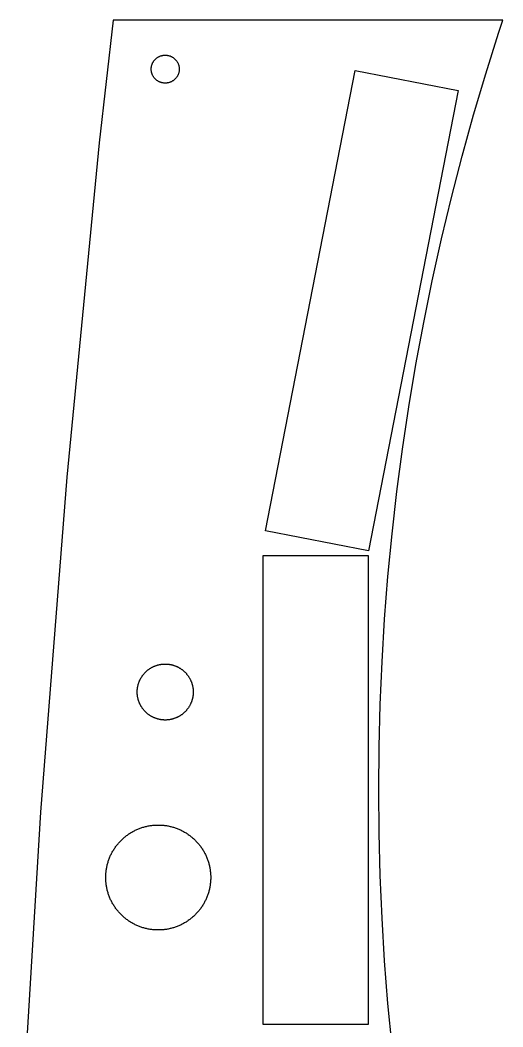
# Model space of a CAD drawing. Header units: metres. Extents: x 0 to 272, y 0 to 710.
# Drawn here: x 7.5 to 145.5, y 422.3 to 710 of the extents above; entities that cross this region are included whole.
import ezdxf

# ---------------------------------------------------------------- set-up
doc = ezdxf.new("R2010")
doc.units = ezdxf.units.M

msp = doc.modelspace()

# ---------------------------------------------------------------- linework, layer by layer
for p, q in [((34.128, 710), (30.1296, 674.907)), ((145.494, 710), (34.128, 710)), ((144.26, 706.312), (145.494, 710)), ((140.587, 694.66), (144.26, 706.312)), ((46.4288, 699.064), (46.5374, 699.152)), ((46.5374, 699.152), (46.6488, 699.236)), ((46.6488, 699.236), (46.7632, 699.316)), ((46.7632, 699.316), (46.8803, 699.392)), ((46.8803, 699.392), (47, 699.464)), ((47, 699.464), (47.1221, 699.532)), ((47.1221, 699.532), (47.2465, 699.595)), ((47.2465, 699.595), (47.373, 699.654)), ((47.373, 699.654), (47.5016, 699.709)), ((47.5016, 699.709), (47.6319, 699.759)), ((47.6319, 699.759), (47.7639, 699.804)), ((47.7639, 699.804), (47.8974, 699.845)), ((47.8974, 699.845), (48.0323, 699.881)), ((48.0323, 699.881), (48.1684, 699.913)), ((48.1684, 699.913), (48.3054, 699.939)), ((48.3054, 699.939), (48.4433, 699.961)), ((48.4433, 699.961), (48.5819, 699.978)), ((48.5819, 699.978), (48.721, 699.99)), ((48.721, 699.99), (48.8604, 699.998)), ((48.8604, 699.998), (49, 700)), ((49, 700), (49.1396, 699.998)), ((49.1396, 699.998), (49.279, 699.99)), ((49.279, 699.99), (49.4181, 699.978)), ((49.4181, 699.978), (49.5567, 699.961)), ((49.5567, 699.961), (49.6946, 699.939)), ((49.6946, 699.939), (49.8316, 699.913)), ((49.8316, 699.913), (49.9677, 699.881)), ((49.9677, 699.881), (50.1025, 699.845)), ((50.1025, 699.845), (50.2361, 699.804)), ((50.2361, 699.804), (50.3681, 699.759)), ((50.3681, 699.759), (50.4984, 699.709)), ((50.4984, 699.709), (50.6269, 699.654)), ((50.6269, 699.654), (50.7535, 699.595)), ((50.7535, 699.595), (50.8779, 699.532)), ((50.8779, 699.532), (51, 699.464)), ((51, 699.464), (51.1197, 699.392)), ((51.1197, 699.392), (51.2368, 699.316)), ((51.2368, 699.316), (51.3511, 699.236)), ((51.3511, 699.236), (51.4626, 699.152)), ((51.4626, 699.152), (51.5711, 699.064)), ((45.0024, 696.14), (45.0097, 696.279)), ((45.0097, 696.279), (45.0219, 696.418)), ((45.0219, 696.418), (45.0389, 696.557)), ((45.0389, 696.557), (45.0608, 696.695)), ((45.0608, 696.695), (45.0874, 696.832)), ((45.0874, 696.832), (45.1188, 696.968)), ((45.1188, 696.968), (45.155, 697.103)), ((45.155, 697.103), (45.1958, 697.236)), ((45.1958, 697.236), (45.2412, 697.368)), ((45.2412, 697.368), (45.2913, 697.498)), ((45.2913, 697.498), (45.3458, 697.627)), ((45.3458, 697.627), (45.4048, 697.753)), ((45.4048, 697.753), (45.4682, 697.878)), ((45.4682, 697.878), (45.5359, 698)), ((45.5359, 698), (45.6078, 698.12)), ((45.6078, 698.12), (45.6838, 698.237)), ((45.6838, 698.237), (45.7639, 698.351)), ((45.7639, 698.351), (45.8479, 698.463)), ((45.8479, 698.463), (45.9358, 698.571)), ((45.9358, 698.571), (46.0274, 698.677)), ((46.0274, 698.677), (46.1226, 698.779)), ((46.1226, 698.779), (46.2214, 698.877)), ((46.2214, 698.877), (46.3235, 698.973)), ((46.3235, 698.973), (46.4288, 699.064)), ((51.5711, 699.064), (51.6765, 698.973)), ((51.6765, 698.973), (51.7786, 698.877)), ((51.7786, 698.877), (51.8773, 698.779)), ((51.8773, 698.779), (51.9726, 698.677)), ((51.9726, 698.677), (52.0642, 698.571)), ((52.0642, 698.571), (52.152, 698.463)), ((52.152, 698.463), (52.2361, 698.351)), ((52.2361, 698.351), (52.3161, 698.237)), ((52.3161, 698.237), (52.3922, 698.12)), ((52.3922, 698.12), (52.4641, 698)), ((52.4641, 698), (52.5318, 697.878)), ((52.5318, 697.878), (52.5952, 697.753)), ((52.5952, 697.753), (52.6542, 697.627)), ((52.6542, 697.627), (52.7087, 697.498)), ((52.7087, 697.498), (52.7588, 697.368)), ((52.7588, 697.368), (52.8042, 697.236)), ((52.8042, 697.236), (52.845, 697.103)), ((52.845, 697.103), (52.8812, 696.968)), ((52.8812, 696.968), (52.9126, 696.832)), ((52.9126, 696.832), (52.9392, 696.695)), ((52.9392, 696.695), (52.9611, 696.557)), ((52.9611, 696.557), (52.9781, 696.418)), ((52.9781, 696.418), (52.9902, 696.279)), ((52.9902, 696.279), (52.9976, 696.14)), ((45, 696), (45.0024, 696.14)), ((45.0024, 695.86), (45, 696)), ((45.0097, 695.721), (45.0024, 695.86)), ((45.0219, 695.582), (45.0097, 695.721)), ((45.0389, 695.443), (45.0219, 695.582)), ((45.0608, 695.305), (45.0389, 695.443)), ((45.0874, 695.168), (45.0608, 695.305)), ((45.1188, 695.032), (45.0874, 695.168)), ((45.155, 694.897), (45.1188, 695.032)), ((45.1958, 694.764), (45.155, 694.897)), ((45.2412, 694.632), (45.1958, 694.764)), ((45.2913, 694.502), (45.2412, 694.632)), ((45.3458, 694.373), (45.2913, 694.502)), ((45.4048, 694.247), (45.3458, 694.373)), ((45.4682, 694.122), (45.4048, 694.247)), ((45.5359, 694), (45.4682, 694.122)), ((45.6078, 693.88), (45.5359, 694)), ((45.6838, 693.763), (45.6078, 693.88)), ((45.7639, 693.649), (45.6838, 693.763)), ((45.8479, 693.537), (45.7639, 693.649)), ((45.9358, 693.429), (45.8479, 693.537)), ((46.0274, 693.323), (45.9358, 693.429)), ((46.1226, 693.221), (46.0274, 693.323)), ((51.9726, 693.323), (51.8773, 693.221)), ((52.0642, 693.429), (51.9726, 693.323)), ((52.152, 693.537), (52.0642, 693.429)), ((52.2361, 693.649), (52.152, 693.537)), ((52.3161, 693.763), (52.2361, 693.649)), ((52.3922, 693.88), (52.3161, 693.763)), ((52.4641, 694), (52.3922, 693.88)), ((52.5318, 694.122), (52.4641, 694)), ((52.5952, 694.247), (52.5318, 694.122)), ((52.6542, 694.373), (52.5952, 694.247)), ((52.7087, 694.502), (52.6542, 694.373)), ((52.7588, 694.632), (52.7087, 694.502)), ((52.8042, 694.764), (52.7588, 694.632)), ((52.845, 694.897), (52.8042, 694.764)), ((52.8812, 695.032), (52.845, 694.897)), ((52.9126, 695.168), (52.8812, 695.032)), ((52.9392, 695.305), (52.9126, 695.168)), ((52.9611, 695.443), (52.9392, 695.305)), ((52.9781, 695.582), (52.9611, 695.443)), ((52.9902, 695.721), (52.9781, 695.582)), ((52.9976, 695.86), (52.9902, 695.721)), ((52.9976, 696.14), (53, 696)), ((53, 696), (52.9976, 695.86)), ((77.6831, 564.094), (103.251, 695.632)), ((103.251, 695.632), (132.7, 689.908)), ((137.117, 682.946), (140.587, 694.66)), ((46.2214, 693.123), (46.1226, 693.221)), ((46.3235, 693.027), (46.2214, 693.123)), ((46.4288, 692.936), (46.3235, 693.027)), ((46.5374, 692.848), (46.4288, 692.936)), ((46.6488, 692.764), (46.5374, 692.848)), ((46.7632, 692.684), (46.6488, 692.764)), ((46.8803, 692.608), (46.7632, 692.684)), ((47, 692.536), (46.8803, 692.608)), ((47.1221, 692.468), (47, 692.536)), ((47.2465, 692.405), (47.1221, 692.468)), ((47.373, 692.346), (47.2465, 692.405)), ((47.5016, 692.291), (47.373, 692.346)), ((47.6319, 692.241), (47.5016, 692.291)), ((47.7639, 692.196), (47.6319, 692.241)), ((47.8974, 692.155), (47.7639, 692.196)), ((48.0323, 692.119), (47.8974, 692.155)), ((48.1684, 692.087), (48.0323, 692.119)), ((48.3054, 692.061), (48.1684, 692.087)), ((48.4433, 692.039), (48.3054, 692.061)), ((48.5819, 692.022), (48.4433, 692.039)), ((48.721, 692.01), (48.5819, 692.022)), ((48.8604, 692.002), (48.721, 692.01)), ((49, 692), (48.8604, 692.002)), ((49.1396, 692.002), (49, 692)), ((49.279, 692.01), (49.1396, 692.002)), ((49.4181, 692.022), (49.279, 692.01)), ((49.5567, 692.039), (49.4181, 692.022)), ((49.6946, 692.061), (49.5567, 692.039)), ((49.8316, 692.087), (49.6946, 692.061)), ((49.9677, 692.119), (49.8316, 692.087)), ((50.1025, 692.155), (49.9677, 692.119)), ((50.2361, 692.196), (50.1025, 692.155)), ((50.3681, 692.241), (50.2361, 692.196)), ((50.4984, 692.291), (50.3681, 692.241)), ((50.6269, 692.346), (50.4984, 692.291)), ((50.7535, 692.405), (50.6269, 692.346)), ((50.8779, 692.468), (50.7535, 692.405)), ((51, 692.536), (50.8779, 692.468)), ((51.1197, 692.608), (51, 692.536)), ((51.2368, 692.684), (51.1197, 692.608)), ((51.3511, 692.764), (51.2368, 692.684)), ((51.4626, 692.848), (51.3511, 692.764)), ((51.5711, 692.936), (51.4626, 692.848)), ((51.6765, 693.027), (51.5711, 692.936)), ((51.7786, 693.123), (51.6765, 693.027)), ((51.8773, 693.221), (51.7786, 693.123)), ((132.7, 689.908), (107.132, 558.37)), ((133.852, 671.173), (137.117, 682.946)), ((30.1296, 674.907), (20.9292, 579.357)), ((130.793, 659.345), (133.852, 671.173)), ((127.941, 647.466), (130.793, 659.345)), ((125.297, 635.538), (127.941, 647.466)), ((122.861, 623.566), (125.297, 635.538)), ((120.635, 611.554), (122.861, 623.566)), ((118.618, 599.504), (120.635, 611.554)), ((116.812, 587.421), (118.618, 599.504)), ((115.218, 575.309), (116.812, 587.421)), ((20.9292, 579.357), (13.3977, 483.661)), ((113.835, 563.17), (115.218, 575.309)), ((107.132, 558.37), (77.6831, 564.094)), ((112.664, 551.009), (113.835, 563.17)), ((77, 423), (77, 557)), ((77, 557), (107, 557)), ((107, 557), (107, 423)), ((111.705, 538.83), (112.664, 551.009)), ((110.959, 526.635), (111.705, 538.83)), ((110.426, 514.43), (110.959, 526.635)), ((43.2453, 523.557), (43.3431, 523.657)), ((43.3431, 523.657), (43.4427, 523.755)), ((43.4427, 523.755), (43.544, 523.851)), ((43.544, 523.851), (43.6469, 523.945)), ((43.6469, 523.945), (43.7515, 524.038)), ((43.7515, 524.038), (43.8577, 524.128)), ((43.8577, 524.128), (43.9654, 524.217)), ((43.9654, 524.217), (44.0747, 524.304)), ((44.0747, 524.304), (44.1855, 524.389)), ((44.1855, 524.389), (44.2977, 524.472)), ((44.2977, 524.472), (44.4114, 524.553)), ((44.4114, 524.553), (44.5264, 524.632)), ((44.5264, 524.632), (44.6429, 524.709)), ((44.6429, 524.709), (44.7606, 524.784)), ((44.7606, 524.784), (44.8797, 524.857)), ((44.8797, 524.857), (45, 524.928)), ((45, 524.928), (45.1215, 524.997)), ((45.1215, 524.997), (45.2442, 525.064)), ((45.2442, 525.064), (45.3681, 525.128)), ((45.3681, 525.128), (45.493, 525.19)), ((45.493, 525.19), (45.619, 525.25)), ((45.619, 525.25), (45.7461, 525.308)), ((45.7461, 525.308), (45.8741, 525.364)), ((45.8741, 525.364), (46.0031, 525.417)), ((46.0031, 525.417), (46.133, 525.469)), ((46.133, 525.469), (46.2638, 525.518)), ((46.2638, 525.518), (46.3954, 525.564)), ((46.3954, 525.564), (46.5279, 525.608)), ((46.5279, 525.608), (46.661, 525.65)), ((46.661, 525.65), (46.7949, 525.69)), ((46.7949, 525.69), (46.9294, 525.727)), ((46.9294, 525.727), (47.0646, 525.762)), ((47.0646, 525.762), (47.2004, 525.795)), ((47.2004, 525.795), (47.3367, 525.825)), ((47.3367, 525.825), (47.4735, 525.853)), ((47.4735, 525.853), (47.6108, 525.878)), ((47.6108, 525.878), (47.7485, 525.902)), ((47.7485, 525.902), (47.8866, 525.922)), ((47.8866, 525.922), (48.025, 525.94)), ((48.025, 525.94), (48.1638, 525.956)), ((48.1638, 525.956), (48.3027, 525.97)), ((48.3027, 525.97), (48.4419, 525.98)), ((48.4419, 525.98), (48.5813, 525.989)), ((48.5813, 525.989), (48.7208, 525.995)), ((48.7208, 525.995), (48.8604, 525.999)), ((48.8604, 525.999), (49, 526)), ((49, 526), (49.1396, 525.999)), ((49.1396, 525.999), (49.2792, 525.995)), ((49.2792, 525.995), (49.4187, 525.989)), ((49.4187, 525.989), (49.558, 525.98)), ((49.558, 525.98), (49.6972, 525.97)), ((49.6972, 525.97), (49.8362, 525.956)), ((49.8362, 525.956), (49.9749, 525.94)), ((49.9749, 525.94), (50.1134, 525.922)), ((50.1134, 525.922), (50.2515, 525.902)), ((50.2515, 525.902), (50.3892, 525.878)), ((50.3892, 525.878), (50.5265, 525.853)), ((50.5265, 525.853), (50.6633, 525.825)), ((50.6633, 525.825), (50.7996, 525.795)), ((50.7996, 525.795), (50.9354, 525.762)), ((50.9354, 525.762), (51.0705, 525.727)), ((51.0705, 525.727), (51.2051, 525.69)), ((51.2051, 525.69), (51.339, 525.65)), ((51.339, 525.65), (51.4721, 525.608)), ((51.4721, 525.608), (51.6045, 525.564)), ((51.6045, 525.564), (51.7362, 525.518)), ((51.7362, 525.518), (51.8669, 525.469)), ((51.8669, 525.469), (51.9968, 525.417)), ((51.9968, 525.417), (52.1258, 525.364)), ((52.1258, 525.364), (52.2539, 525.308)), ((52.2539, 525.308), (52.3809, 525.25)), ((52.3809, 525.25), (52.507, 525.19)), ((52.507, 525.19), (52.6319, 525.128)), ((52.6319, 525.128), (52.7558, 525.064)), ((52.7558, 525.064), (52.8785, 524.997)), ((52.8785, 524.997), (53, 524.928)), ((53, 524.928), (53.1203, 524.857)), ((53.1203, 524.857), (53.2393, 524.784)), ((53.2393, 524.784), (53.3571, 524.709)), ((53.3571, 524.709), (53.4735, 524.632)), ((53.4735, 524.632), (53.5886, 524.553)), ((53.5886, 524.553), (53.7023, 524.472)), ((53.7023, 524.472), (53.8145, 524.389)), ((53.8145, 524.389), (53.9253, 524.304)), ((53.9253, 524.304), (54.0346, 524.217)), ((54.0346, 524.217), (54.1423, 524.128)), ((54.1423, 524.128), (54.2485, 524.038)), ((54.2485, 524.038), (54.353, 523.945)), ((54.353, 523.945), (54.456, 523.851)), ((54.456, 523.851), (54.5573, 523.755)), ((54.5573, 523.755), (54.6568, 523.657)), ((54.6568, 523.657), (54.7547, 523.557)), ((41.4358, 520.605), (41.4825, 520.736)), ((41.4825, 520.736), (41.5313, 520.867)), ((41.5313, 520.867), (41.5825, 520.997)), ((41.5825, 520.997), (41.636, 521.126)), ((41.636, 521.126), (41.6916, 521.254)), ((41.6916, 521.254), (41.7495, 521.381)), ((41.7495, 521.381), (41.8096, 521.507)), ((41.8096, 521.507), (41.8719, 521.632)), ((41.8719, 521.632), (41.9364, 521.756)), ((41.9364, 521.756), (42.003, 521.878)), ((42.003, 521.878), (42.0718, 522)), ((42.0718, 522), (42.1427, 522.12)), ((42.1427, 522.12), (42.2156, 522.239)), ((42.2156, 522.239), (42.2906, 522.357)), ((42.2906, 522.357), (42.3677, 522.474)), ((42.3677, 522.474), (42.4468, 522.589)), ((42.4468, 522.589), (42.5279, 522.702)), ((42.5279, 522.702), (42.6109, 522.815)), ((42.6109, 522.815), (42.6959, 522.925)), ((42.6959, 522.925), (42.7828, 523.035)), ((42.7828, 523.035), (42.8716, 523.142)), ((42.8716, 523.142), (42.9623, 523.248)), ((42.9623, 523.248), (43.0548, 523.353)), ((43.0548, 523.353), (43.1492, 523.456)), ((43.1492, 523.456), (43.2453, 523.557)), ((54.7547, 523.557), (54.8508, 523.456)), ((54.8508, 523.456), (54.9451, 523.353)), ((54.9451, 523.353), (55.0377, 523.248)), ((55.0377, 523.248), (55.1283, 523.142)), ((55.1283, 523.142), (55.2172, 523.035)), ((55.2172, 523.035), (55.3041, 522.925)), ((55.3041, 522.925), (55.3891, 522.815)), ((55.3891, 522.815), (55.4721, 522.702)), ((55.4721, 522.702), (55.5532, 522.589)), ((55.5532, 522.589), (55.6323, 522.474)), ((55.6323, 522.474), (55.7094, 522.357)), ((55.7094, 522.357), (55.7844, 522.239)), ((55.7844, 522.239), (55.8573, 522.12)), ((55.8573, 522.12), (55.9282, 522)), ((55.9282, 522), (55.9969, 521.878)), ((55.9969, 521.878), (56.0636, 521.756)), ((56.0636, 521.756), (56.1281, 521.632)), ((56.1281, 521.632), (56.1903, 521.507)), ((56.1903, 521.507), (56.2505, 521.381)), ((56.2505, 521.381), (56.3083, 521.254)), ((56.3083, 521.254), (56.364, 521.126)), ((56.364, 521.126), (56.4175, 520.997)), ((56.4175, 520.997), (56.4686, 520.867)), ((56.4686, 520.867), (56.5175, 520.736)), ((56.5175, 520.736), (56.5641, 520.605)), ((41, 518), (41.0012, 518.14)), ((41.0012, 517.86), (41, 518)), ((41.0012, 518.14), (41.0049, 518.279)), ((41.0049, 517.721), (41.0012, 517.86)), ((41.0049, 518.279), (41.011, 518.419)), ((41.011, 518.419), (41.0195, 518.558)), ((41.0195, 518.558), (41.0304, 518.697)), ((41.0304, 518.697), (41.0438, 518.836)), ((41.0438, 518.836), (41.0596, 518.975)), ((41.0596, 518.975), (41.0779, 519.113)), ((41.0779, 519.113), (41.0985, 519.251)), ((41.0985, 519.251), (41.1215, 519.389)), ((41.1215, 519.389), (41.147, 519.526)), ((41.147, 519.526), (41.1748, 519.663)), ((41.1748, 519.663), (41.205, 519.8)), ((41.205, 519.8), (41.2376, 519.935)), ((41.2376, 519.935), (41.2726, 520.071)), ((41.2726, 520.071), (41.3099, 520.205)), ((41.3099, 520.205), (41.3495, 520.339)), ((41.3495, 520.339), (41.3915, 520.472)), ((41.3915, 520.472), (41.4358, 520.605)), ((56.5641, 520.605), (56.6084, 520.472)), ((56.6084, 520.472), (56.6504, 520.339)), ((56.6504, 520.339), (56.6901, 520.205)), ((56.6901, 520.205), (56.7274, 520.071)), ((56.7274, 520.071), (56.7624, 519.935)), ((56.7624, 519.935), (56.795, 519.8)), ((56.795, 519.8), (56.8252, 519.663)), ((56.8252, 519.663), (56.853, 519.526)), ((56.853, 519.526), (56.8784, 519.389)), ((56.8784, 519.389), (56.9015, 519.251)), ((56.9015, 519.251), (56.9221, 519.113)), ((56.9221, 519.113), (56.9404, 518.975)), ((56.9404, 518.975), (56.9562, 518.836)), ((56.9562, 518.836), (56.9695, 518.697)), ((56.9695, 518.697), (56.9805, 518.558)), ((56.9805, 518.558), (56.989, 518.419)), ((56.989, 518.419), (56.9951, 518.279)), ((56.9951, 518.279), (56.9988, 518.14)), ((56.9988, 517.86), (56.9951, 517.721)), ((56.9988, 518.14), (57, 518)), ((57, 518), (56.9988, 517.86)), ((41.011, 517.581), (41.0049, 517.721)), ((41.0195, 517.442), (41.011, 517.581)), ((41.0304, 517.303), (41.0195, 517.442)), ((41.0438, 517.164), (41.0304, 517.303)), ((41.0596, 517.025), (41.0438, 517.164)), ((41.0779, 516.887), (41.0596, 517.025)), ((41.0985, 516.749), (41.0779, 516.887)), ((41.1215, 516.611), (41.0985, 516.749)), ((41.147, 516.474), (41.1215, 516.611)), ((41.1748, 516.337), (41.147, 516.474)), ((41.205, 516.2), (41.1748, 516.337)), ((41.2376, 516.065), (41.205, 516.2)), ((41.2726, 515.929), (41.2376, 516.065)), ((41.3099, 515.795), (41.2726, 515.929)), ((41.3495, 515.661), (41.3099, 515.795)), ((41.3915, 515.528), (41.3495, 515.661)), ((41.4358, 515.395), (41.3915, 515.528)), ((41.4825, 515.264), (41.4358, 515.395)), ((41.5313, 515.133), (41.4825, 515.264)), ((41.5825, 515.003), (41.5313, 515.133)), ((41.636, 514.874), (41.5825, 515.003)), ((56.4175, 515.003), (56.364, 514.874)), ((56.4686, 515.133), (56.4175, 515.003)), ((56.5175, 515.264), (56.4686, 515.133)), ((56.5641, 515.395), (56.5175, 515.264)), ((56.6084, 515.528), (56.5641, 515.395)), ((56.6504, 515.661), (56.6084, 515.528)), ((56.6901, 515.795), (56.6504, 515.661)), ((56.7274, 515.929), (56.6901, 515.795)), ((56.7624, 516.065), (56.7274, 515.929)), ((56.795, 516.2), (56.7624, 516.065)), ((56.8252, 516.337), (56.795, 516.2)), ((56.853, 516.474), (56.8252, 516.337)), ((56.8784, 516.611), (56.853, 516.474)), ((56.9015, 516.749), (56.8784, 516.611)), ((56.9221, 516.887), (56.9015, 516.749)), ((56.9404, 517.025), (56.9221, 516.887)), ((56.9562, 517.164), (56.9404, 517.025)), ((56.9695, 517.303), (56.9562, 517.164)), ((56.9805, 517.442), (56.9695, 517.303)), ((56.989, 517.581), (56.9805, 517.442)), ((56.9951, 517.721), (56.989, 517.581)), ((41.6916, 514.746), (41.636, 514.874)), ((41.7495, 514.619), (41.6916, 514.746)), ((41.8096, 514.493), (41.7495, 514.619)), ((41.8719, 514.368), (41.8096, 514.493)), ((41.9364, 514.244), (41.8719, 514.368)), ((42.003, 514.122), (41.9364, 514.244)), ((42.0718, 514), (42.003, 514.122)), ((42.1427, 513.88), (42.0718, 514)), ((42.2156, 513.761), (42.1427, 513.88)), ((42.2906, 513.643), (42.2156, 513.761)), ((42.3677, 513.526), (42.2906, 513.643)), ((42.4468, 513.411), (42.3677, 513.526)), ((42.5279, 513.298), (42.4468, 513.411)), ((42.6109, 513.185), (42.5279, 513.298)), ((42.6959, 513.075), (42.6109, 513.185)), ((42.7828, 512.965), (42.6959, 513.075)), ((42.8716, 512.858), (42.7828, 512.965)), ((42.9623, 512.752), (42.8716, 512.858)), ((43.0548, 512.647), (42.9623, 512.752)), ((43.1492, 512.544), (43.0548, 512.647)), ((43.2453, 512.443), (43.1492, 512.544)), ((43.3431, 512.343), (43.2453, 512.443)), ((43.4427, 512.245), (43.3431, 512.343)), ((43.544, 512.149), (43.4427, 512.245)), ((43.6469, 512.055), (43.544, 512.149)), ((54.456, 512.149), (54.353, 512.055)), ((54.5573, 512.245), (54.456, 512.149)), ((54.6568, 512.343), (54.5573, 512.245)), ((54.7547, 512.443), (54.6568, 512.343)), ((54.8508, 512.544), (54.7547, 512.443)), ((54.9451, 512.647), (54.8508, 512.544)), ((55.0377, 512.752), (54.9451, 512.647)), ((55.1283, 512.858), (55.0377, 512.752)), ((55.2172, 512.965), (55.1283, 512.858)), ((55.3041, 513.075), (55.2172, 512.965)), ((55.3891, 513.185), (55.3041, 513.075)), ((55.4721, 513.298), (55.3891, 513.185)), ((55.5532, 513.411), (55.4721, 513.298)), ((55.6323, 513.526), (55.5532, 513.411)), ((55.7094, 513.643), (55.6323, 513.526)), ((55.7844, 513.761), (55.7094, 513.643)), ((55.8573, 513.88), (55.7844, 513.761)), ((55.9282, 514), (55.8573, 513.88)), ((55.9969, 514.122), (55.9282, 514)), ((56.0636, 514.244), (55.9969, 514.122)), ((56.1281, 514.368), (56.0636, 514.244)), ((56.1903, 514.493), (56.1281, 514.368)), ((56.2505, 514.619), (56.1903, 514.493)), ((56.3083, 514.746), (56.2505, 514.619)), ((56.364, 514.874), (56.3083, 514.746)), ((110.107, 502.217), (110.426, 514.43)), ((43.7515, 511.962), (43.6469, 512.055)), ((43.8577, 511.872), (43.7515, 511.962)), ((43.9654, 511.783), (43.8577, 511.872)), ((44.0747, 511.696), (43.9654, 511.783)), ((44.1855, 511.611), (44.0747, 511.696)), ((44.2977, 511.528), (44.1855, 511.611)), ((44.4114, 511.447), (44.2977, 511.528)), ((44.5264, 511.368), (44.4114, 511.447)), ((44.6429, 511.291), (44.5264, 511.368)), ((44.7606, 511.216), (44.6429, 511.291)), ((44.8797, 511.143), (44.7606, 511.216)), ((45, 511.072), (44.8797, 511.143)), ((45.1215, 511.003), (45, 511.072)), ((45.2442, 510.936), (45.1215, 511.003)), ((45.3681, 510.872), (45.2442, 510.936)), ((45.493, 510.81), (45.3681, 510.872)), ((45.619, 510.75), (45.493, 510.81)), ((45.7461, 510.692), (45.619, 510.75)), ((45.8741, 510.636), (45.7461, 510.692)), ((46.0031, 510.583), (45.8741, 510.636)), ((46.133, 510.531), (46.0031, 510.583)), ((46.2638, 510.482), (46.133, 510.531)), ((46.3954, 510.436), (46.2638, 510.482)), ((46.5279, 510.392), (46.3954, 510.436)), ((46.661, 510.35), (46.5279, 510.392)), ((46.7949, 510.31), (46.661, 510.35)), ((46.9294, 510.273), (46.7949, 510.31)), ((47.0646, 510.238), (46.9294, 510.273)), ((47.2004, 510.205), (47.0646, 510.238)), ((47.3367, 510.175), (47.2004, 510.205)), ((47.4735, 510.147), (47.3367, 510.175)), ((47.6108, 510.122), (47.4735, 510.147)), ((47.7485, 510.098), (47.6108, 510.122)), ((47.8866, 510.078), (47.7485, 510.098)), ((48.025, 510.06), (47.8866, 510.078)), ((48.1638, 510.044), (48.025, 510.06)), ((48.3027, 510.03), (48.1638, 510.044)), ((48.4419, 510.019), (48.3027, 510.03)), ((48.5813, 510.011), (48.4419, 510.019)), ((48.7208, 510.005), (48.5813, 510.011)), ((48.8604, 510.001), (48.7208, 510.005)), ((49, 510), (48.8604, 510.001)), ((49.1396, 510.001), (49, 510)), ((49.2792, 510.005), (49.1396, 510.001)), ((49.4187, 510.011), (49.2792, 510.005)), ((49.558, 510.019), (49.4187, 510.011)), ((49.6972, 510.03), (49.558, 510.019)), ((49.8362, 510.044), (49.6972, 510.03)), ((49.9749, 510.06), (49.8362, 510.044)), ((50.1134, 510.078), (49.9749, 510.06)), ((50.2515, 510.098), (50.1134, 510.078)), ((50.3892, 510.122), (50.2515, 510.098)), ((50.5265, 510.147), (50.3892, 510.122)), ((50.6633, 510.175), (50.5265, 510.147)), ((50.7996, 510.205), (50.6633, 510.175)), ((50.9354, 510.238), (50.7996, 510.205)), ((51.0705, 510.273), (50.9354, 510.238)), ((51.2051, 510.31), (51.0705, 510.273)), ((51.339, 510.35), (51.2051, 510.31)), ((51.4721, 510.392), (51.339, 510.35)), ((51.6045, 510.436), (51.4721, 510.392)), ((51.7362, 510.482), (51.6045, 510.436)), ((51.8669, 510.531), (51.7362, 510.482)), ((51.9968, 510.583), (51.8669, 510.531)), ((52.1258, 510.636), (51.9968, 510.583)), ((52.2539, 510.692), (52.1258, 510.636)), ((52.3809, 510.75), (52.2539, 510.692)), ((52.507, 510.81), (52.3809, 510.75)), ((52.6319, 510.872), (52.507, 510.81)), ((52.7558, 510.936), (52.6319, 510.872)), ((52.8785, 511.003), (52.7558, 510.936)), ((53, 511.072), (52.8785, 511.003)), ((53.1203, 511.143), (53, 511.072)), ((53.2393, 511.216), (53.1203, 511.143)), ((53.3571, 511.291), (53.2393, 511.216)), ((53.4735, 511.368), (53.3571, 511.291)), ((53.5886, 511.447), (53.4735, 511.368)), ((53.7023, 511.528), (53.5886, 511.447)), ((53.8145, 511.611), (53.7023, 511.528)), ((53.9253, 511.696), (53.8145, 511.611)), ((54.0346, 511.783), (53.9253, 511.696)), ((54.1423, 511.872), (54.0346, 511.783)), ((54.2485, 511.962), (54.1423, 511.872)), ((54.353, 512.055), (54.2485, 511.962)), ((110, 490), (110.107, 502.217)), ((110.107, 477.783), (110, 490)), ((13.3977, 483.661), (7.53755, 387.848)), ((38.6121, 477.436), (38.8304, 477.58)), ((38.8304, 477.58), (39.0512, 477.721)), ((39.0512, 477.721), (39.2744, 477.857)), ((39.2744, 477.857), (39.5, 477.99)), ((39.5, 477.99), (39.7278, 478.119)), ((39.7278, 478.119), (39.9579, 478.244)), ((39.9579, 478.244), (40.1901, 478.365)), ((40.1901, 478.365), (40.4244, 478.482)), ((40.4244, 478.482), (40.6607, 478.595)), ((40.6607, 478.595), (40.8989, 478.703)), ((40.8989, 478.703), (41.139, 478.808)), ((41.139, 478.808), (41.3809, 478.908)), ((41.3809, 478.908), (41.6245, 479.004)), ((41.6245, 479.004), (41.8697, 479.095)), ((41.8697, 479.095), (42.1165, 479.183)), ((42.1165, 479.183), (42.3647, 479.266)), ((42.3647, 479.266), (42.6144, 479.345)), ((42.6144, 479.345), (42.8654, 479.419)), ((42.8654, 479.419), (43.1177, 479.489)), ((43.1177, 479.489), (43.3712, 479.554)), ((43.3712, 479.554), (43.6257, 479.616)), ((43.6257, 479.616), (43.8813, 479.672)), ((43.8813, 479.672), (44.1379, 479.724)), ((44.1379, 479.724), (44.3953, 479.772)), ((44.3953, 479.772), (44.6535, 479.815)), ((44.6535, 479.815), (44.9124, 479.854)), ((44.9124, 479.854), (45.172, 479.888)), ((45.172, 479.888), (45.4321, 479.918)), ((45.4321, 479.918), (45.6927, 479.943)), ((45.6927, 479.943), (45.9536, 479.963)), ((45.9536, 479.963), (46.215, 479.979)), ((46.215, 479.979), (46.4765, 479.991)), ((46.4765, 479.991), (46.7382, 479.998)), ((46.7382, 479.998), (47, 480)), ((47, 480), (47.2618, 479.998)), ((47.2618, 479.998), (47.5235, 479.991)), ((47.5235, 479.991), (47.785, 479.979)), ((47.785, 479.979), (48.0463, 479.963)), ((48.0463, 479.963), (48.3073, 479.943)), ((48.3073, 479.943), (48.5679, 479.918)), ((48.5679, 479.918), (48.828, 479.888)), ((48.828, 479.888), (49.0876, 479.854)), ((49.0876, 479.854), (49.3465, 479.815)), ((49.3465, 479.815), (49.6047, 479.772)), ((49.6047, 479.772), (49.8621, 479.724)), ((49.8621, 479.724), (50.1187, 479.672)), ((50.1187, 479.672), (50.3743, 479.616)), ((50.3743, 479.616), (50.6288, 479.554)), ((50.6288, 479.554), (50.8823, 479.489)), ((50.8823, 479.489), (51.1346, 479.419)), ((51.1346, 479.419), (51.3856, 479.345)), ((51.3856, 479.345), (51.6353, 479.266)), ((51.6353, 479.266), (51.8835, 479.183)), ((51.8835, 479.183), (52.1303, 479.095)), ((52.1303, 479.095), (52.3755, 479.004)), ((52.3755, 479.004), (52.6191, 478.908)), ((52.6191, 478.908), (52.861, 478.808)), ((52.861, 478.808), (53.101, 478.703)), ((53.101, 478.703), (53.3393, 478.595)), ((53.3393, 478.595), (53.5756, 478.482)), ((53.5756, 478.482), (53.8098, 478.365)), ((53.8098, 478.365), (54.0421, 478.244)), ((54.0421, 478.244), (54.2721, 478.119)), ((54.2721, 478.119), (54.5, 477.99)), ((54.5, 477.99), (54.7256, 477.857)), ((54.7256, 477.857), (54.9488, 477.721)), ((54.9488, 477.721), (55.1696, 477.58)), ((55.1696, 477.58), (55.3879, 477.436)), ((110.426, 465.57), (110.107, 477.783)), ((35.5093, 474.642), (35.6794, 474.841)), ((35.6794, 474.841), (35.8528, 475.037)), ((35.8528, 475.037), (36.0297, 475.23)), ((36.0297, 475.23), (36.2099, 475.42)), ((36.2099, 475.42), (36.3934, 475.607)), ((36.3934, 475.607), (36.5801, 475.79)), ((36.5801, 475.79), (36.77, 475.97)), ((36.77, 475.97), (36.963, 476.147)), ((36.963, 476.147), (37.1591, 476.321)), ((37.1591, 476.321), (37.3582, 476.491)), ((37.3582, 476.491), (37.5602, 476.657)), ((37.5602, 476.657), (37.7651, 476.82)), ((37.7651, 476.82), (37.9728, 476.98)), ((37.9728, 476.98), (38.1832, 477.135)), ((38.1832, 477.135), (38.3963, 477.287)), ((38.3963, 477.287), (38.6121, 477.436)), ((55.3879, 477.436), (55.6036, 477.287)), ((55.6036, 477.287), (55.8168, 477.135)), ((55.8168, 477.135), (56.0272, 476.98)), ((56.0272, 476.98), (56.2349, 476.82)), ((56.2349, 476.82), (56.4398, 476.657)), ((56.4398, 476.657), (56.6418, 476.491)), ((56.6418, 476.491), (56.8409, 476.321)), ((56.8409, 476.321), (57.037, 476.147)), ((57.037, 476.147), (57.23, 475.97)), ((57.23, 475.97), (57.4199, 475.79)), ((57.4199, 475.79), (57.6066, 475.607)), ((57.6066, 475.607), (57.7901, 475.42)), ((57.7901, 475.42), (57.9703, 475.23)), ((57.9703, 475.23), (58.1472, 475.037)), ((58.1472, 475.037), (58.3206, 474.841)), ((58.3206, 474.841), (58.4907, 474.642)), ((33.5181, 471.576), (33.6349, 471.81)), ((33.6349, 471.81), (33.7558, 472.042)), ((33.7558, 472.042), (33.8807, 472.272)), ((33.8807, 472.272), (34.0096, 472.5)), ((34.0096, 472.5), (34.1425, 472.726)), ((34.1425, 472.726), (34.2793, 472.949)), ((34.2793, 472.949), (34.4199, 473.17)), ((34.4199, 473.17), (34.5644, 473.388)), ((34.5644, 473.388), (34.7127, 473.604)), ((34.7127, 473.604), (34.8647, 473.817)), ((34.8647, 473.817), (35.0205, 474.027)), ((35.0205, 474.027), (35.1798, 474.235)), ((35.1798, 474.235), (35.3428, 474.44)), ((35.3428, 474.44), (35.5093, 474.642)), ((58.4907, 474.642), (58.6572, 474.44)), ((58.6572, 474.44), (58.8202, 474.235)), ((58.8202, 474.235), (58.9795, 474.027)), ((58.9795, 474.027), (59.1353, 473.817)), ((59.1353, 473.817), (59.2873, 473.604)), ((59.2873, 473.604), (59.4356, 473.388)), ((59.4356, 473.388), (59.58, 473.17)), ((59.58, 473.17), (59.7207, 472.949)), ((59.7207, 472.949), (59.8575, 472.726)), ((59.8575, 472.726), (59.9904, 472.5)), ((59.9904, 472.5), (60.1193, 472.272)), ((60.1193, 472.272), (60.2442, 472.042)), ((60.2442, 472.042), (60.3651, 471.81)), ((60.3651, 471.81), (60.4819, 471.576)), ((32.5111, 468.882), (32.5811, 469.135)), ((32.5811, 469.135), (32.6554, 469.386)), ((32.6554, 469.386), (32.7341, 469.635)), ((32.7341, 469.635), (32.8172, 469.884)), ((32.8172, 469.884), (32.9046, 470.13)), ((32.9046, 470.13), (32.9963, 470.376)), ((32.9963, 470.376), (33.0922, 470.619)), ((33.0922, 470.619), (33.1924, 470.861)), ((33.1924, 470.861), (33.2968, 471.101)), ((33.2968, 471.101), (33.4054, 471.339)), ((33.4054, 471.339), (33.5181, 471.576)), ((60.4819, 471.576), (60.5946, 471.339)), ((60.5946, 471.339), (60.7032, 471.101)), ((60.7032, 471.101), (60.8076, 470.861)), ((60.8076, 470.861), (60.9077, 470.619)), ((60.9077, 470.619), (61.0037, 470.376)), ((61.0037, 470.376), (61.0954, 470.13)), ((61.0954, 470.13), (61.1828, 469.884)), ((61.1828, 469.884), (61.2658, 469.635)), ((61.2658, 469.635), (61.3446, 469.386)), ((61.3446, 469.386), (61.4189, 469.135)), ((61.4189, 469.135), (61.4889, 468.882)), ((32.0365, 466.046), (32.0571, 466.307)), ((32.0571, 466.307), (32.0822, 466.568)), ((32.0822, 466.568), (32.1118, 466.828)), ((32.1118, 466.828), (32.146, 467.088)), ((32.146, 467.088), (32.1847, 467.347)), ((32.1847, 467.347), (32.2279, 467.605)), ((32.2279, 467.605), (32.2756, 467.862)), ((32.2756, 467.862), (32.3278, 468.119)), ((32.3278, 468.119), (32.3844, 468.374)), ((32.3844, 468.374), (32.4456, 468.629)), ((32.4456, 468.629), (32.5111, 468.882)), ((61.4889, 468.882), (61.5544, 468.629)), ((61.5544, 468.629), (61.6155, 468.374)), ((61.6155, 468.374), (61.6722, 468.119)), ((61.6722, 468.119), (61.7244, 467.862)), ((61.7244, 467.862), (61.7721, 467.605)), ((61.7721, 467.605), (61.8153, 467.347)), ((61.8153, 467.347), (61.854, 467.088)), ((61.854, 467.088), (61.8882, 466.828)), ((61.8882, 466.828), (61.9178, 466.568)), ((61.9178, 466.568), (61.9429, 466.307)), ((61.9429, 466.307), (61.9635, 466.046)), ((32, 465), (32.0023, 465.262)), ((32.0023, 464.738), (32, 465)), ((32.0023, 465.262), (32.0091, 465.523)), ((32.0091, 464.477), (32.0023, 464.738)), ((32.0091, 465.523), (32.0206, 465.785)), ((32.0206, 464.215), (32.0091, 464.477)), ((32.0206, 465.785), (32.0365, 466.046)), ((32.0365, 463.954), (32.0206, 464.215)), ((32.0571, 463.693), (32.0365, 463.954)), ((32.0822, 463.432), (32.0571, 463.693)), ((32.1118, 463.172), (32.0822, 463.432)), ((61.9178, 463.432), (61.8882, 463.172)), ((61.9429, 463.693), (61.9178, 463.432)), ((61.9635, 463.954), (61.9429, 463.693)), ((61.9635, 466.046), (61.9794, 465.785)), ((61.9794, 464.215), (61.9635, 463.954)), ((61.9794, 465.785), (61.9909, 465.523)), ((61.9909, 464.477), (61.9794, 464.215)), ((61.9909, 465.523), (61.9977, 465.262)), ((61.9977, 464.738), (61.9909, 464.477)), ((61.9977, 465.262), (62, 465)), ((62, 465), (61.9977, 464.738)), ((110.959, 453.365), (110.426, 465.57)), ((32.146, 462.912), (32.1118, 463.172)), ((32.1847, 462.653), (32.146, 462.912)), ((32.2279, 462.395), (32.1847, 462.653)), ((32.2756, 462.138), (32.2279, 462.395)), ((32.3278, 461.881), (32.2756, 462.138)), ((32.3844, 461.626), (32.3278, 461.881)), ((32.4456, 461.371), (32.3844, 461.626)), ((32.5111, 461.118), (32.4456, 461.371)), ((32.5811, 460.865), (32.5111, 461.118)), ((32.6554, 460.614), (32.5811, 460.865)), ((32.7341, 460.365), (32.6554, 460.614)), ((32.8172, 460.116), (32.7341, 460.365)), ((61.2658, 460.365), (61.1828, 460.116)), ((61.3446, 460.614), (61.2658, 460.365)), ((61.4189, 460.865), (61.3446, 460.614)), ((61.4889, 461.118), (61.4189, 460.865)), ((61.5544, 461.371), (61.4889, 461.118)), ((61.6155, 461.626), (61.5544, 461.371)), ((61.6722, 461.881), (61.6155, 461.626)), ((61.7244, 462.138), (61.6722, 461.881)), ((61.7721, 462.395), (61.7244, 462.138)), ((61.8153, 462.653), (61.7721, 462.395)), ((61.854, 462.912), (61.8153, 462.653)), ((61.8882, 463.172), (61.854, 462.912)), ((32.9046, 459.87), (32.8172, 460.116)), ((32.9963, 459.624), (32.9046, 459.87)), ((33.0922, 459.381), (32.9963, 459.624)), ((33.1924, 459.139), (33.0922, 459.381)), ((33.2968, 458.899), (33.1924, 459.139)), ((33.4054, 458.661), (33.2968, 458.899)), ((33.5181, 458.424), (33.4054, 458.661)), ((33.6349, 458.19), (33.5181, 458.424)), ((33.7558, 457.958), (33.6349, 458.19)), ((33.8807, 457.728), (33.7558, 457.958)), ((34.0096, 457.5), (33.8807, 457.728)), ((34.1425, 457.274), (34.0096, 457.5)), ((59.9904, 457.5), (59.8575, 457.274)), ((60.1193, 457.728), (59.9904, 457.5)), ((60.2442, 457.958), (60.1193, 457.728)), ((60.3651, 458.19), (60.2442, 457.958)), ((60.4819, 458.424), (60.3651, 458.19)), ((60.5946, 458.661), (60.4819, 458.424)), ((60.7032, 458.899), (60.5946, 458.661)), ((60.8076, 459.139), (60.7032, 458.899)), ((60.9077, 459.381), (60.8076, 459.139)), ((61.0037, 459.624), (60.9077, 459.381)), ((61.0954, 459.87), (61.0037, 459.624)), ((61.1828, 460.116), (61.0954, 459.87)), ((34.2793, 457.051), (34.1425, 457.274)), ((34.4199, 456.83), (34.2793, 457.051)), ((34.5644, 456.612), (34.4199, 456.83)), ((34.7127, 456.396), (34.5644, 456.612)), ((34.8647, 456.183), (34.7127, 456.396)), ((35.0205, 455.973), (34.8647, 456.183)), ((35.1798, 455.765), (35.0205, 455.973)), ((35.3428, 455.56), (35.1798, 455.765)), ((35.5093, 455.358), (35.3428, 455.56)), ((35.6794, 455.159), (35.5093, 455.358)), ((35.8528, 454.963), (35.6794, 455.159)), ((36.0297, 454.77), (35.8528, 454.963)), ((36.2099, 454.58), (36.0297, 454.77)), ((36.3934, 454.393), (36.2099, 454.58)), ((57.7901, 454.58), (57.6066, 454.393)), ((57.9703, 454.77), (57.7901, 454.58)), ((58.1472, 454.963), (57.9703, 454.77)), ((58.3206, 455.159), (58.1472, 454.963)), ((58.4907, 455.358), (58.3206, 455.159)), ((58.6572, 455.56), (58.4907, 455.358)), ((58.8202, 455.765), (58.6572, 455.56)), ((58.9795, 455.973), (58.8202, 455.765)), ((59.1353, 456.183), (58.9795, 455.973)), ((59.2873, 456.396), (59.1353, 456.183)), ((59.4356, 456.612), (59.2873, 456.396)), ((59.58, 456.83), (59.4356, 456.612)), ((59.7207, 457.051), (59.58, 456.83)), ((59.8575, 457.274), (59.7207, 457.051)), ((36.5801, 454.21), (36.3934, 454.393)), ((36.77, 454.03), (36.5801, 454.21)), ((36.963, 453.853), (36.77, 454.03)), ((37.1591, 453.679), (36.963, 453.853)), ((37.3582, 453.509), (37.1591, 453.679)), ((37.5602, 453.343), (37.3582, 453.509)), ((37.7651, 453.18), (37.5602, 453.343)), ((37.9728, 453.02), (37.7651, 453.18)), ((38.1832, 452.865), (37.9728, 453.02)), ((38.3963, 452.713), (38.1832, 452.865)), ((38.6121, 452.564), (38.3963, 452.713)), ((38.8304, 452.42), (38.6121, 452.564)), ((39.0512, 452.279), (38.8304, 452.42)), ((39.2744, 452.142), (39.0512, 452.279)), ((39.5, 452.01), (39.2744, 452.142)), ((39.7278, 451.881), (39.5, 452.01)), ((39.9579, 451.756), (39.7278, 451.881)), ((40.1901, 451.635), (39.9579, 451.756)), ((54.0421, 451.756), (53.8098, 451.635)), ((54.2721, 451.881), (54.0421, 451.756)), ((54.5, 452.01), (54.2721, 451.881)), ((54.7256, 452.142), (54.5, 452.01)), ((54.9488, 452.279), (54.7256, 452.142)), ((55.1696, 452.42), (54.9488, 452.279)), ((55.3879, 452.564), (55.1696, 452.42)), ((55.6036, 452.713), (55.3879, 452.564)), ((55.8168, 452.865), (55.6036, 452.713)), ((56.0272, 453.02), (55.8168, 452.865)), ((56.2349, 453.18), (56.0272, 453.02)), ((56.4398, 453.343), (56.2349, 453.18)), ((56.6418, 453.509), (56.4398, 453.343)), ((56.8409, 453.679), (56.6418, 453.509)), ((57.037, 453.853), (56.8409, 453.679)), ((57.23, 454.03), (57.037, 453.853)), ((57.4199, 454.21), (57.23, 454.03)), ((57.6066, 454.393), (57.4199, 454.21)), ((111.705, 441.17), (110.959, 453.365)), ((40.4244, 451.518), (40.1901, 451.635)), ((40.6607, 451.405), (40.4244, 451.518)), ((40.8989, 451.297), (40.6607, 451.405)), ((41.139, 451.192), (40.8989, 451.297)), ((41.3809, 451.092), (41.139, 451.192)), ((41.6245, 450.996), (41.3809, 451.092)), ((41.8697, 450.905), (41.6245, 450.996)), ((42.1165, 450.817), (41.8697, 450.905)), ((42.3647, 450.734), (42.1165, 450.817)), ((42.6144, 450.655), (42.3647, 450.734)), ((42.8654, 450.581), (42.6144, 450.655)), ((43.1177, 450.511), (42.8654, 450.581)), ((43.3712, 450.446), (43.1177, 450.511)), ((43.6257, 450.384), (43.3712, 450.446)), ((43.8813, 450.328), (43.6257, 450.384)), ((44.1379, 450.276), (43.8813, 450.328)), ((44.3953, 450.228), (44.1379, 450.276)), ((44.6535, 450.185), (44.3953, 450.228)), ((44.9124, 450.146), (44.6535, 450.185)), ((45.172, 450.112), (44.9124, 450.146)), ((45.4321, 450.082), (45.172, 450.112)), ((45.6927, 450.057), (45.4321, 450.082)), ((45.9536, 450.037), (45.6927, 450.057)), ((46.215, 450.021), (45.9536, 450.037)), ((46.4765, 450.009), (46.215, 450.021)), ((46.7382, 450.002), (46.4765, 450.009)), ((47, 450), (46.7382, 450.002)), ((47.2618, 450.002), (47, 450)), ((47.5235, 450.009), (47.2618, 450.002)), ((47.785, 450.021), (47.5235, 450.009)), ((48.0463, 450.037), (47.785, 450.021)), ((48.3073, 450.057), (48.0463, 450.037)), ((48.5679, 450.082), (48.3073, 450.057)), ((48.828, 450.112), (48.5679, 450.082)), ((49.0876, 450.146), (48.828, 450.112)), ((49.3465, 450.185), (49.0876, 450.146)), ((49.6047, 450.228), (49.3465, 450.185)), ((49.8621, 450.276), (49.6047, 450.228)), ((50.1187, 450.328), (49.8621, 450.276)), ((50.3743, 450.384), (50.1187, 450.328)), ((50.6288, 450.446), (50.3743, 450.384)), ((50.8823, 450.511), (50.6288, 450.446)), ((51.1346, 450.581), (50.8823, 450.511)), ((51.3856, 450.655), (51.1346, 450.581)), ((51.6353, 450.734), (51.3856, 450.655)), ((51.8835, 450.817), (51.6353, 450.734)), ((52.1303, 450.905), (51.8835, 450.817)), ((52.3755, 450.996), (52.1303, 450.905)), ((52.6191, 451.092), (52.3755, 450.996)), ((52.861, 451.192), (52.6191, 451.092)), ((53.101, 451.297), (52.861, 451.192)), ((53.3393, 451.405), (53.101, 451.297)), ((53.5756, 451.518), (53.3393, 451.405)), ((53.8098, 451.635), (53.5756, 451.518)), ((112.664, 428.991), (111.705, 441.17)), ((113.835, 416.83), (112.664, 428.991)), ((107, 423), (77, 423))]:
    msp.add_line(p, q)

doc.saveas('drawing.dxf')
